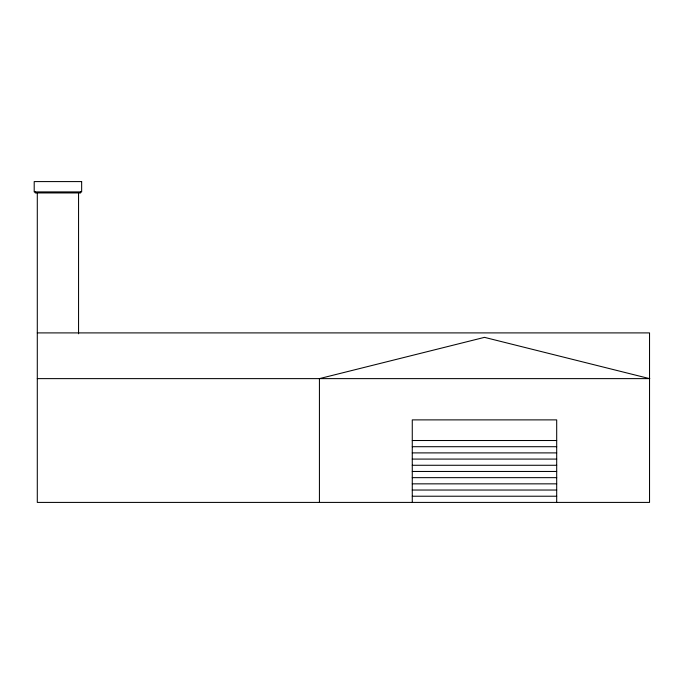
<?xml version="1.0" encoding="UTF-8"?>
<svg xmlns="http://www.w3.org/2000/svg" width="684" height="684" viewBox="0 0 684 684"><rect width="100%" height="100%" fill="white"/><g stroke="black" fill="none" stroke-linecap="round" stroke-linejoin="round"><path stroke-width="1.03" d="M37.295 332.903L649.535 332.903L649.535 502.415L37.295 502.415L37.295 192.939M37.295 378.62L649.8 378.62M412.272 440.513L556.691 440.513M412.272 446.703L556.691 446.703M412.272 452.894L556.691 452.894M412.272 459.084L556.691 459.084M412.272 465.274L556.691 465.274M412.272 471.464L556.691 471.464M412.272 477.654L556.691 477.654M412.272 483.844L556.691 483.844M412.272 490.035L556.691 490.035M412.272 496.225L556.691 496.225M649.535 378.62L484.486 337.357L319.428 378.62L319.428 502.415M556.691 502.415L556.691 419.882L412.272 419.882L412.272 502.415M80.618 191.905L80.618 192.939L35.235 192.939L35.235 191.905M78.557 192.939L78.557 333.801M81.653 181.585L34.2 181.585L34.2 191.905L81.653 191.905L81.653 181.585"/></g></svg>
